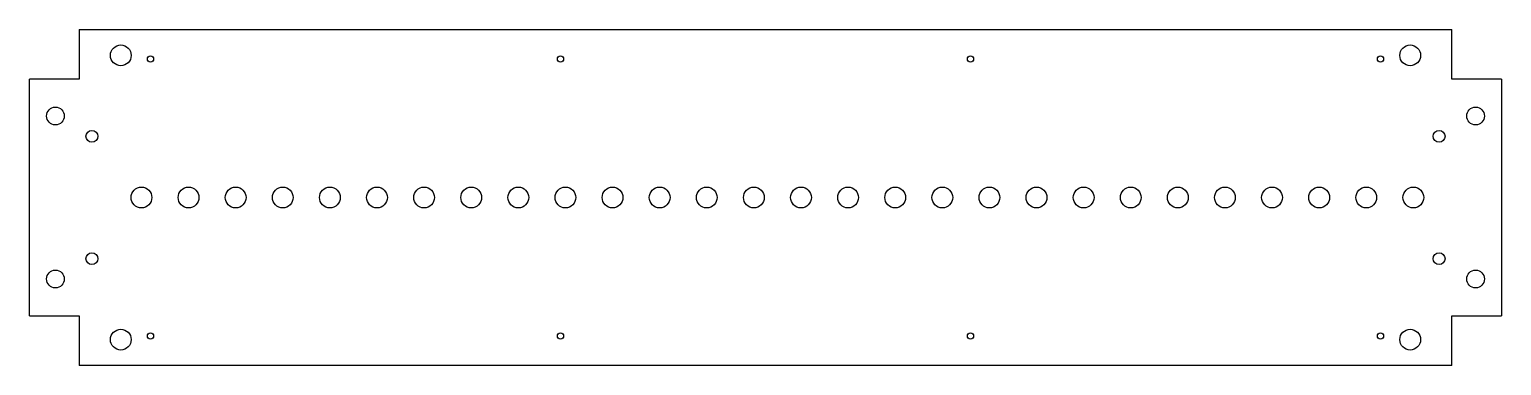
# Model space of a CAD drawing. Extents: x -496 to 496, y -113 to 113.
import ezdxf

# ---------------------------------------------------------------- set-up
doc = ezdxf.new("R2010")
doc.units = 0
doc.layers.get('0').update_dxf_attribs({"linetype": 'CONTINUOUS'})

msp = doc.modelspace()

# ---------------------------------------------------------------- linework, layer by layer
at = {"color": 7, "linetype": 'CONTINUOUS'}
for p, q in [((-462.53, 113.33), (-462.53, 79.78)), ((-462.53, 113.33), (462.53, 113.33)), ((462.53, 79.78), (462.53, 113.33)), ((-496.08, -79.78), (-496.08, 79.78)), ((-462.53, 79.78), (-496.08, 79.78)), ((496.08, 79.78), (462.53, 79.78)), ((496.08, 79.78), (496.08, -79.78)), ((-496.08, -79.78), (-462.53, -79.78)), ((-462.53, -79.78), (-462.53, -113.33)), ((462.53, -79.78), (496.08, -79.78)), ((462.53, -113.33), (462.53, -79.78)), ((462.53, -113.33), (-462.53, -113.33))]:
    msp.add_line(p, q, dxfattribs=at)
for centre, radius in [((-434.5, 95.83), 7), ((434.5, 95.83), 7), ((-414.5, 93.33), 2.1), ((-138.17, 93.33), 2.1), ((138.17, 93.33), 2.1), ((414.5, 93.33), 2.1), ((-478.58, 54.95), 6), ((478.58, 54.95), 6), ((-454, 41.25), 4), ((454, 41.25), 4), ((-420.6, 0), 7), ((-388.85, 0), 7), ((-357.1, 0), 7), ((-325.35, 0), 7), ((-293.6, 0), 7), ((-261.85, 0), 7), ((-230.1, 0), 7), ((-198.35, 0), 7), ((-166.6, 0), 7), ((-134.85, 0), 7), ((-103.1, 0), 7), ((-71.35, 0), 7), ((-39.6, 0), 7), ((-7.85, 0), 7), ((23.9, 0), 7), ((55.65, 0), 7), ((87.4, 0), 7), ((119.15, 0), 7), ((150.9, 0), 7), ((182.65, 0), 7), ((214.4, 0), 7), ((246.15, 0), 7), ((277.9, 0), 7), ((309.65, 0), 7), ((341.4, 0), 7), ((373.15, 0), 7), ((404.9, 0), 7), ((436.65, 0), 7), ((-454, -41.25), 4), ((454, -41.25), 4), ((-478.58, -54.95), 6), ((478.58, -54.95), 6), ((-434.5, -95.83), 7), ((434.5, -95.83), 7), ((-414.5, -93.33), 2.1), ((-138.17, -93.33), 2.1), ((138.17, -93.33), 2.1), ((414.5, -93.33), 2.1)]:
    msp.add_circle(centre, radius, dxfattribs=at)

doc.saveas('drawing.dxf')
